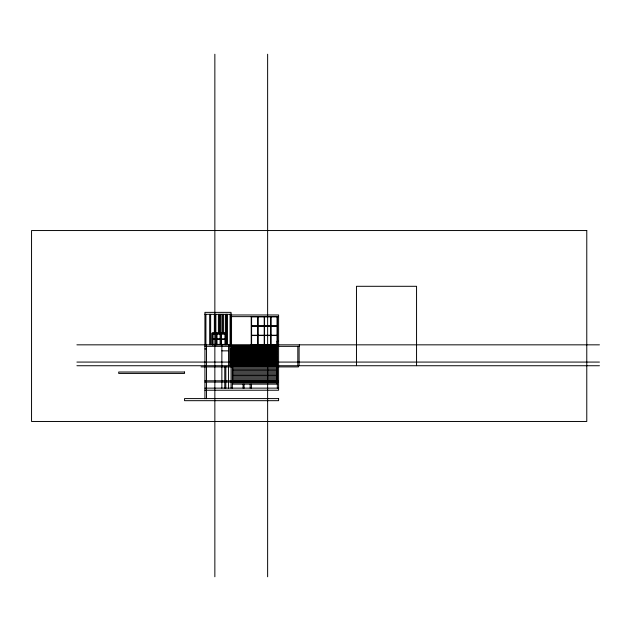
<?xml version="1.0" encoding="UTF-8"?>
<svg xmlns="http://www.w3.org/2000/svg" width="631" height="631" viewBox="0 0 631 631"><rect width="100%" height="100%" fill="white"/><g stroke="black" fill="none" stroke-linecap="round" stroke-linejoin="round"><path stroke-width="0.95" d="M204.925 314.301L231.545 314.301L231.545 344.763M231.056 314.979L278.602 314.979L278.602 390.226L204.925 390.226M231.056 316.636L278.602 316.636M251.43 316.794L277.332 316.794M251.43 325.848L277.332 325.848M251.43 326.172L277.332 326.172M225.827 332.687L212.245 332.687L212.245 333.744L225.827 333.744M225.827 333.57L212.063 333.57L212.063 344.763M212.418 333.917L225.653 333.917M251.43 335.227L277.332 335.227M251.43 335.542L277.332 335.542M225.827 338.989L212.245 338.989L225.827 339.344M278.602 341.237L277.017 341.237L277.017 366.13L231.23 366.13L231.23 347.807L277.017 347.807M212.418 344.408L225.653 344.408M225.827 344.589L212.245 344.763L212.276 333.57M251.43 344.605L277.332 344.605M76.903 344.834L599.45 344.834M231.23 345.37L277.017 345.37M231.23 345.985L277.017 345.985M204.925 346.348L231.056 346.348M278.602 346.348L299.346 346.348L299.346 344.763M231.23 346.593L277.017 346.593M231.23 347.2L277.017 347.2M231.23 348.422L277.017 348.422M204.925 348.943L206.511 348.943M231.23 349.03L277.017 349.03M231.23 349.637L277.017 349.637M231.23 350.252L277.017 350.252M221.86 350.852L228.556 350.852M231.23 350.86L277.017 350.86M231.23 351.467L277.017 351.467M231.23 352.082L277.017 352.082M231.23 352.697L277.017 352.697M231.23 353.313L277.017 353.313M231.23 353.928L277.017 353.928M231.23 354.551L277.017 354.551M231.23 355.166L277.017 355.166M231.23 355.781L277.017 355.781M231.23 356.405L277.017 356.405M231.23 357.02L277.017 357.02M231.23 357.635L277.017 357.635M231.23 358.25L277.017 358.25M231.23 358.724L277.017 358.724M231.23 358.873L277.017 358.873M231.23 359.339L277.017 359.339M231.23 359.489L277.017 359.489M231.23 359.962L277.017 359.962M231.23 360.104L277.017 360.104M231.23 360.577L277.017 360.577M231.23 360.727L277.017 360.727M231.23 361.192L277.017 361.192M231.23 361.342L277.017 361.342M231.23 361.808L277.017 361.808M76.903 362.076L599.45 362.076M231.23 362.431L277.017 362.431M231.23 362.58L277.017 362.58M231.23 363.046L277.017 363.046M231.23 363.196L277.017 363.196M235.284 363.369L274.375 363.369M231.23 363.661L277.017 363.661M231.23 363.811L277.017 363.811M231.23 364.284L277.017 364.284M231.23 364.426L277.017 364.426M231.23 364.899L277.017 364.899M231.23 365.049L277.017 365.049M231.23 365.515L277.017 365.515M76.903 365.735L599.45 365.735M201.044 366.903L298.463 366.903L298.463 365.664M232.642 368.125L277.017 368.125M232.642 369.356L277.017 369.356M232.642 370.594L277.017 370.594M232.642 371.825L277.017 371.825M232.642 373.055L277.017 373.055M232.642 374.286L277.017 374.286M232.642 375.516L277.017 375.516M232.642 376.746L277.017 376.746M232.642 377.985L277.017 377.985M232.642 379.215L277.017 379.215M232.642 380.446L277.017 380.446M204.925 380.816L278.602 380.816M232.642 381.676L277.017 381.676M204.925 382.055L278.602 382.055M232.642 382.907L277.017 382.907M204.925 388.136L278.602 388.136M416.555 365.664L416.555 286.3L356.468 286.3L356.468 365.664M299.094 346.348L299.094 365.664M297.824 346.348L297.824 365.664M277.498 316.636L277.498 341.852M277.332 316.636L277.332 342.097M277.332 366.587L277.332 388.136M277.175 316.636L277.175 344.763M277.017 366.895L277.017 384.145L232.642 384.145L232.642 366.895M271.022 316.636L271.022 344.763M270.699 316.636L270.699 344.763M267.631 54.227L267.631 576.773M264.547 316.636L264.547 344.763M264.223 316.636L264.223 344.763M258.071 316.636L258.071 344.763M257.748 316.636L257.748 344.763M251.595 316.636L251.595 344.763M251.43 316.636L251.43 345.039M251.43 384.216L251.43 388.136M251.272 316.636L251.272 344.763M250.16 384.216L250.16 388.136M244.063 384.216L244.063 388.136M243.069 384.216L243.069 388.136M232.326 366.587L232.326 388.136M231.056 314.301L231.056 312.361L204.925 312.361L204.925 398.713M231.056 344.763L231.056 388.136M230.56 314.301L230.56 344.763M230.063 314.301L230.063 344.763M229.716 344.763L229.716 365.664M228.556 344.763L228.556 388.136M227.499 314.301L227.499 344.763M226.513 314.301L226.513 344.763M226.324 314.301L226.324 344.763M225.827 366.445L225.827 388.136M225.543 333.917L225.543 344.408M225.409 333.917L225.409 344.408M225.338 314.301L225.338 344.763M225.157 333.57L225.157 344.763M224.77 366.445L224.77 388.136M223.445 314.301L223.445 332.971M222.459 314.301L222.459 332.971M221.86 344.763L221.86 388.136M221.473 333.57L221.473 344.763M221.095 314.301L221.126 344.763M220.109 314.301L220.109 344.763M219.399 314.301L219.399 332.971M218.413 314.301L218.413 332.971M216.946 333.57L216.946 344.763M216.591 333.57L216.591 344.763M215.873 314.301L215.873 344.763M215.352 314.301L215.352 332.971M214.855 54.227L214.855 576.773M214.359 314.301L214.359 332.971M212.915 333.57L212.915 344.763M212.663 333.917L212.663 344.408M212.521 333.917L212.521 344.408M212.418 333.57L212.418 344.763M210.644 314.301L210.644 344.763M209.658 314.301L209.658 344.763M206.511 344.763L206.511 398.713M205.911 314.301L205.911 344.763M586.775 230.544L31.55 230.544L31.55 421.469L586.775 421.469L586.775 230.544M184.544 372.014L118.707 372.014L118.707 373.426L184.544 373.426L184.544 372.014M278.602 398.587L184.544 398.587L184.544 400.677L278.602 400.677L278.602 398.587"/></g></svg>
